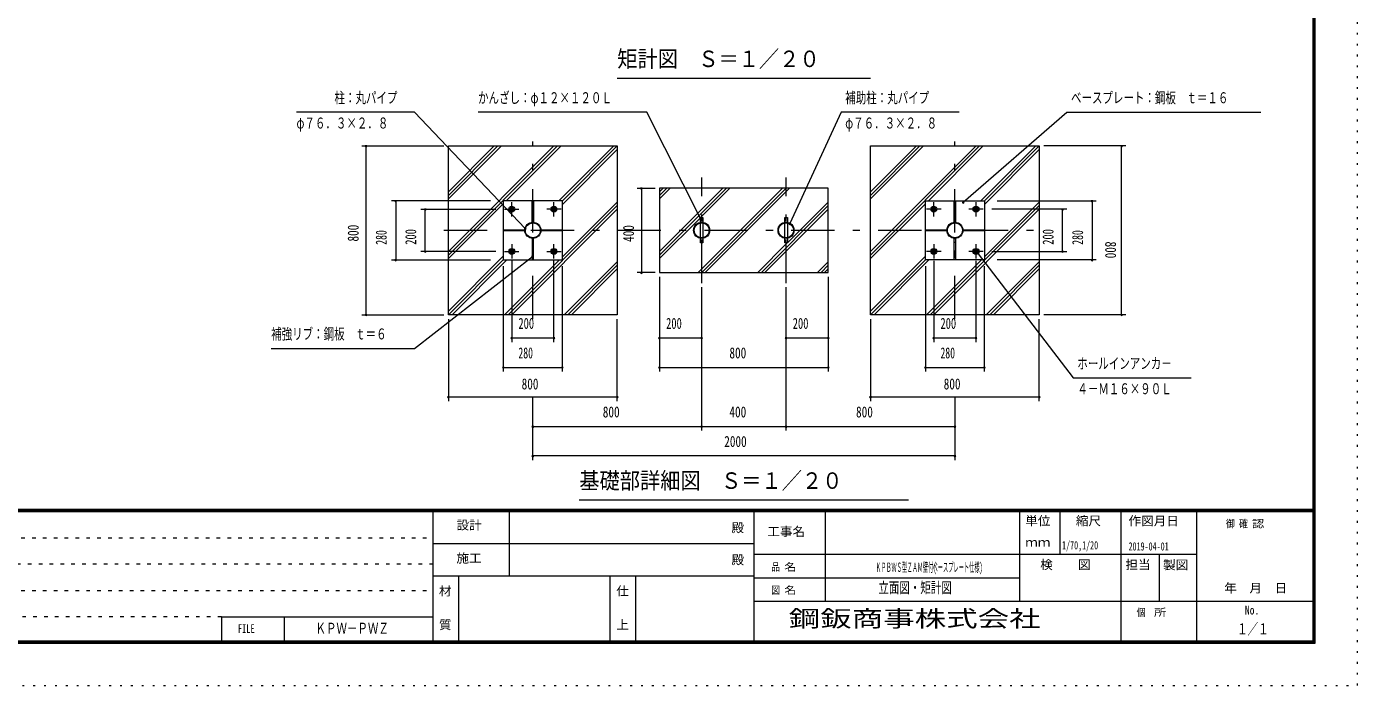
# Model space of a CAD drawing. Units: millimetres, scale not verified, with parts at other scales. Extents: x -37128 to 37128, y -14700 to 14700.
# Drawn here: x 15057 to 37128, y -14700 to -3766 of the extents above; entities that cross this region are included whole.
import ezdxf
from ezdxf.enums import TextEntityAlignment as Align

# ---------------------------------------------------------------- set-up
doc = ezdxf.new("R2010")
doc.units = ezdxf.units.MM
doc.header["$LTSCALE"] = 60
for name, pattern in [('USER1', [3, 1, -2]), ('USER3', [24, 12, -5, 2, -5]), ('USER4', [3, 0.5, -2.5])]:
    doc.linetypes.add(name, pattern=pattern)
doc.layers.add('0-1_0-F', color=7, linetype='Continuous')
for name, color, linetype, lineweight in [('0-6_2-0BOLD', 7, 'Continuous', 18), ('0-8_2-2CENTER', 3, 'USER3', 18), ('0-9_2-4THIN', 4, 'Continuous', 18), ('0-A_2-5DIM', 3, 'Continuous', 18), ('0-B_2-6HATCH', 2, 'Continuous', 18), ('0-C_F-F', 5, 'Continuous', 18), ('0-D_F-E_J_ADD', 3, 'USER4', 18)]:
    doc.layers.add(name, color=color, linetype=linetype, lineweight=lineweight)
doc.styles.add('ＭＳ ゴシック', font='')
doc.styles.get('ＭＳ ゴシック').set_extended_font_data('MS Gothic')

msp = doc.modelspace()

# ---------------------------------------------------------------- linework, layer by layer
at = {"layer": '0-6_2-0BOLD'}
for p, q in [((23463.45, -6943.57), (23442.45, -6943.57)), ((26231.95, -7015.23), (26231.95, -6937.1)), ((26231.95, -7269.03), (26231.95, -7025.17)), ((26273.95, -7025.17), (26273.95, -7269.03)), ((27631.95, -7269.03), (27631.95, -7025.17)), ((27673.95, -7025.17), (27673.95, -7269.03)), ((30442.45, -6943.57), (30463.45, -6943.57)), ((23249.43, -7136.6), (23249.43, -7157.6)), ((23656.48, -7157.6), (23656.48, -7136.6)), ((30249.43, -7157.6), (30249.43, -7136.6)), ((30656.48, -7136.6), (30656.48, -7157.6)), ((23442.45, -7350.62), (23463.45, -7350.62)), ((30463.45, -7350.62), (30442.45, -7350.62))]:
    msp.add_line(p, q, dxfattribs=at)
for points in [[(22052.95, -8547.1), (22052.95, -5747.09), (24852.95, -5747.09), (24852.95, -8547.1)], [(29052.95, -8547.1), (29052.95, -5747.09), (31852.95, -5747.09), (31852.95, -8547.1)], [(28352.95, -6447.09), (25552.95, -6447.09), (25552.95, -7847.1), (28352.95, -7847.1)], [(22962.95, -7637.1), (23942.95, -7637.1), (23942.95, -6657.1), (22962.95, -6657.1)], [(23137.31, -6797.1), (23120.13, -6826.85), (23085.77, -6826.85), (23068.6, -6797.1), (23085.77, -6767.35), (23120.13, -6767.35)], [(23463.45, -7013.57), (23442.45, -7013.57), (23442.45, -6663.57), (23463.45, -6663.57)], [(23768.6, -6797.1), (23785.77, -6826.85), (23820.13, -6826.85), (23837.3, -6797.1), (23820.13, -6767.35), (23785.77, -6767.35)], [(30942.95, -7637.1), (29962.95, -7637.1), (29962.95, -6657.1), (30942.95, -6657.1)], [(30120.13, -6767.35), (30137.31, -6797.1), (30120.13, -6826.85), (30085.77, -6826.85), (30068.6, -6797.1), (30085.77, -6767.35)], [(30442.45, -7013.57), (30442.45, -6663.57), (30463.45, -6663.57), (30463.45, -7013.57)], [(30768.6, -6797.1), (30785.77, -6826.85), (30820.13, -6826.85), (30837.3, -6797.1), (30820.13, -6767.35), (30785.77, -6767.35)], [(22969.43, -7136.6), (23319.43, -7136.6), (23319.43, -7157.6), (22969.43, -7157.6)], [(23442.45, -7630.62), (23463.45, -7630.62), (23463.45, -7280.62), (23442.45, -7280.62)], [(23586.48, -7157.6), (23586.48, -7136.6), (23936.48, -7136.6), (23936.48, -7157.6)], [(29969.43, -7157.6), (29969.43, -7136.6), (30319.43, -7136.6), (30319.43, -7157.6)], [(30463.45, -7280.62), (30463.45, -7630.62), (30442.45, -7630.62), (30442.45, -7280.62)], [(30586.48, -7136.6), (30936.48, -7136.6), (30936.48, -7157.6), (30586.48, -7157.6)], [(23137.31, -7497.1), (23120.13, -7467.35), (23085.77, -7467.35), (23068.6, -7497.1), (23085.77, -7526.85), (23120.13, -7526.85)], [(23785.77, -7467.35), (23768.6, -7497.1), (23785.77, -7526.85), (23820.13, -7526.85), (23837.3, -7497.1), (23820.13, -7467.35)], [(30068.6, -7497.1), (30085.77, -7526.85), (30120.13, -7526.85), (30137.31, -7497.1), (30120.13, -7467.35), (30085.77, -7467.35)], [(30785.77, -7467.35), (30768.6, -7497.1), (30785.77, -7526.85), (30820.13, -7526.85), (30837.3, -7497.1), (30820.13, -7467.35)]]:
    msp.add_lwpolyline(points, close=True, dxfattribs=at)
for points in [[(26231.95, -6937.1), (26273.95, -6937.1), (26273.95, -7015.23)], [(27631.95, -7015.23), (27631.95, -6937.1), (27673.95, -6937.1), (27673.95, -7015.23)], [(26273.95, -7278.96), (26273.95, -7357.1), (26231.95, -7357.1), (26231.95, -7278.96)], [(27673.95, -7278.96), (27673.95, -7357.1), (27631.95, -7357.1), (27631.95, -7278.96)]]:
    msp.add_lwpolyline(points, dxfattribs=at)
for centre, radius in [((23102.96, -6797.1), 49), ((23102.96, -6797.1), 37.62), ((23102.96, -6797.1), 28.88), ((23102.96, -6797.1), 21), ((23802.95, -6797.1), 49), ((23802.95, -6797.1), 37.62), ((23802.95, -6797.1), 28.88), ((23802.95, -6797.1), 21), ((30102.96, -6797.1), 49), ((30102.96, -6797.1), 37.62), ((30102.96, -6797.1), 28.88), ((30102.96, -6797.1), 21), ((30802.95, -6797.1), 49), ((30802.95, -6797.1), 37.62), ((30802.95, -6797.1), 28.88), ((30802.95, -6797.1), 21), ((23452.95, -7147.1), 133.53), ((23452.95, -7147.1), 123.72), ((26252.95, -7147.1), 133.53), ((26252.95, -7147.1), 123.72), ((27652.95, -7147.1), 133.53), ((27652.95, -7147.1), 123.72), ((30452.95, -7147.1), 133.53), ((30452.95, -7147.1), 123.72), ((23102.96, -7497.1), 49), ((23102.96, -7497.1), 37.62), ((23102.96, -7497.1), 28.88), ((23102.96, -7497.1), 21), ((23802.95, -7497.1), 49), ((23802.95, -7497.1), 37.62), ((23802.95, -7497.1), 28.88), ((23802.95, -7497.1), 21), ((30102.96, -7497.1), 49), ((30102.96, -7497.1), 37.62), ((30102.96, -7497.1), 28.88), ((30102.96, -7497.1), 21), ((30802.95, -7497.1), 49), ((30802.95, -7497.1), 37.62), ((30802.95, -7497.1), 28.88), ((30802.95, -7497.1), 21)]:
    msp.add_circle(centre, radius, dxfattribs=at)
at = {"layer": '0-8_2-2CENTER'}
for p, q in [((23452.95, -8622.1), (23452.95, -5672.09)), ((30452.95, -8622.1), (30452.95, -5672.09)), ((26252.95, -8022.1), (26252.95, -6272.1)), ((27652.95, -8022.1), (27652.95, -6272.1)), ((22983.45, -6797.1), (23222.46, -6797.1)), ((23102.96, -6916.6), (23102.96, -6677.59)), ((23922.46, -6797.1), (23683.45, -6797.1)), ((23802.95, -6916.6), (23802.95, -6677.59)), ((30222.46, -6797.1), (29983.45, -6797.1)), ((30102.96, -6916.6), (30102.96, -6677.59)), ((30922.46, -6797.1), (30683.45, -6797.1)), ((30802.95, -6916.6), (30802.95, -6677.59)), ((21977.95, -7147.1), (31927.95, -7147.1)), ((22983.45, -7497.1), (23222.46, -7497.1)), ((23102.96, -7377.59), (23102.96, -7616.6)), ((23683.45, -7497.1), (23922.46, -7497.1)), ((23802.95, -7616.6), (23802.95, -7377.59)), ((30222.46, -7497.1), (29983.45, -7497.1)), ((30102.96, -7377.59), (30102.96, -7616.6)), ((30922.46, -7497.1), (30683.45, -7497.1)), ((30802.95, -7616.6), (30802.95, -7377.59))]:
    msp.add_line(p, q, dxfattribs=at)
at = {"layer": '0-9_2-4THIN'}
for centre in [(23102.96, -6797.1), (23802.95, -6797.1), (30102.96, -6797.1), (30802.95, -6797.1), (23102.96, -7497.1), (23802.95, -7497.1), (30102.96, -7497.1), (30802.95, -7497.1)]:
    msp.add_circle(centre, 15.75, dxfattribs=at)
at = {"layer": '0-A_2-5DIM'}
for p, q in [((29052.95, -4627.1), (24852.95, -4627.1)), ((30591.24, -6680.08), (32307.95, -5187.1)), ((32307.95, -5187.09), (35527.96, -5187.09)), ((20617.95, -5747.09), (21977.95, -5747.09)), ((20701.96, -5747.09), (20673.96, -5747.09)), ((20687.96, -8547.1), (20687.96, -5747.09)), ((33287.95, -5747.09), (31927.95, -5747.09)), ((33203.95, -5747.09), (33231.95, -5747.09)), ((33217.95, -8547.1), (33217.95, -5747.09)), ((25184.65, -6447.09), (25482.95, -6447.09)), ((25268.65, -6447.09), (25240.65, -6447.09)), ((25254.65, -6447.09), (25254.65, -7847.1)), ((22752.95, -6657.1), (21107.95, -6657.1)), ((21191.95, -6657.1), (21163.95, -6657.1)), ((21177.95, -6657.1), (21177.95, -7637.1)), ((21597.95, -6797.09), (22840.45, -6797.09)), ((21681.95, -6797.1), (21653.95, -6797.1)), ((21667.95, -7497.1), (21667.95, -6797.09)), ((30605.24, -6680.08), (30577.24, -6680.08)), ((32307.95, -6797.09), (31065.45, -6797.09)), ((31152.95, -6657.1), (32797.95, -6657.1)), ((32251.95, -6797.1), (32223.95, -6797.1)), ((32237.95, -7497.1), (32237.95, -6797.09)), ((32741.95, -6657.1), (32713.95, -6657.1)), ((32727.95, -6657.1), (32727.95, -7637.1)), ((26256.91, -6971.18), (26228.91, -6971.18)), ((27728.85, -7034.64), (27700.85, -7034.64)), ((23341.59, -7118.79), (23313.59, -7118.79)), ((22840.45, -7497.1), (21597.95, -7497.1)), ((21681.95, -7497.1), (21653.95, -7497.1)), ((31065.45, -7497.1), (32307.95, -7497.1)), ((32251.95, -7497.1), (32223.95, -7497.1)), ((21107.95, -7637.1), (22752.95, -7637.1)), ((21191.95, -7637.1), (21163.95, -7637.1)), ((23102.95, -7654.6), (23102.95, -9002.09)), ((23460.82, -7579.07), (23432.82, -7579.07)), ((23802.95, -9002.09), (23802.95, -7654.6)), ((30102.95, -7654.6), (30102.95, -9002.09)), ((30802.95, -9002.09), (30802.95, -7654.6)), ((30836.71, -7515.02), (30808.71, -7515.02)), ((32797.95, -7637.1), (31152.95, -7637.1)), ((32741.95, -7637.1), (32713.95, -7637.1)), ((22962.96, -7742.62), (22962.96, -9492.1)), ((23942.95, -9492.1), (23942.95, -7742.62)), ((25482.95, -7847.1), (25184.65, -7847.1)), ((25268.65, -7847.1), (25240.65, -7847.1)), ((25552.95, -7917.1), (25552.95, -9492.1)), ((28352.95, -7917.1), (28352.95, -9492.1)), ((29962.96, -7742.62), (29962.96, -9492.1)), ((30942.95, -9492.1), (30942.95, -7742.62)), ((26252.95, -10472.1), (26252.95, -8092.1)), ((27652.95, -10472.1), (27652.95, -8092.1)), ((20617.95, -8547.1), (21977.95, -8547.1)), ((20701.96, -8547.1), (20673.96, -8547.1)), ((33287.95, -8547.1), (31927.95, -8547.1)), ((33203.95, -8547.1), (33231.95, -8547.1)), ((22052.95, -8622.1), (22052.95, -9982.1)), ((24852.95, -9982.1), (24852.95, -8622.1)), ((29052.95, -8622.1), (29052.95, -9982.1)), ((31852.95, -9982.1), (31852.95, -8622.1)), ((23116.95, -8932.1), (23088.95, -8932.1)), ((23102.95, -8932.1), (23802.95, -8932.1)), ((23816.95, -8932.1), (23788.95, -8932.1)), ((25566.95, -8932.1), (25538.95, -8932.1)), ((25552.95, -8932.1), (26252.95, -8932.1)), ((26266.95, -8932.1), (26238.95, -8932.1)), ((27666.95, -8932.1), (27638.95, -8932.1)), ((27652.95, -8932.1), (28352.95, -8932.1)), ((28366.95, -8932.1), (28338.95, -8932.1)), ((30116.95, -8932.1), (30088.95, -8932.1)), ((30102.95, -8932.1), (30802.95, -8932.1)), ((30816.95, -8932.1), (30788.95, -8932.1)), ((22976.96, -9422.1), (22948.96, -9422.1)), ((22962.96, -9422.1), (23942.95, -9422.1)), ((23956.95, -9422.1), (23928.95, -9422.1)), ((25566.95, -9422.1), (25538.95, -9422.1)), ((25552.95, -9422.1), (28352.95, -9422.1)), ((28366.95, -9422.1), (28338.95, -9422.1)), ((29976.96, -9422.1), (29948.96, -9422.1)), ((29962.96, -9422.1), (30942.95, -9422.1)), ((30956.95, -9422.1), (30928.95, -9422.1)), ((22066.95, -9912.1), (22038.95, -9912.1)), ((22052.95, -9912.1), (24852.95, -9912.1)), ((23452.95, -10962.1), (23452.95, -9912.1)), ((24866.95, -9912.1), (24838.95, -9912.1)), ((29066.95, -9912.1), (29038.95, -9912.1)), ((29052.95, -9912.1), (31852.95, -9912.1)), ((30452.95, -9912.1), (30452.95, -10962.1)), ((31866.95, -9912.1), (31838.95, -9912.1)), ((23466.95, -10402.1), (23438.95, -10402.1)), ((23452.95, -10402.1), (26252.95, -10402.1)), ((26266.95, -10402.1), (26238.95, -10402.1)), ((26252.95, -10402.1), (27652.95, -10402.1)), ((27666.95, -10402.1), (27638.95, -10402.1)), ((27652.95, -10402.1), (30452.95, -10402.1)), ((30466.95, -10402.1), (30438.95, -10402.1)), ((23466.95, -10892.1), (23438.95, -10892.1)), ((30452.95, -10892.1), (23452.95, -10892.1)), ((30466.95, -10892.1), (30438.95, -10892.1)), ((29682.95, -11627.1), (24222.95, -11627.1))]:
    msp.add_line(p, q, dxfattribs=at)
for points in [[(23327.59, -7118.79), (21492.95, -5187.1), (19532.95, -5187.1)], [(26242.91, -6971.18), (25344.31, -5187.1), (22544.31, -5187.1)], [(30523.95, -5187.1), (28563.96, -5187.1), (27714.85, -7034.64)], [(19112.95, -9107.1), (21492.95, -9107.1), (23446.82, -7579.07)], [(30822.71, -7515.02), (32412.95, -9597.1), (34372.96, -9597.1)]]:
    msp.add_lwpolyline(points, dxfattribs=at)
for centre in [(20687.96, -5747.09), (33217.95, -5747.09), (25254.65, -6447.09), (21177.95, -6657.1), (21667.95, -6797.1), (30591.24, -6680.08), (32237.95, -6797.1), (32727.95, -6657.1), (26242.91, -6971.18), (27714.85, -7034.64), (23327.59, -7118.79), (21667.95, -7497.1), (32237.95, -7497.1), (21177.95, -7637.1), (23446.82, -7579.07), (30822.71, -7515.02), (32727.95, -7637.1), (25254.65, -7847.1), (20687.96, -8547.1), (33217.95, -8547.1), (23102.95, -8932.1), (23802.95, -8932.1), (25552.95, -8932.1), (26252.95, -8932.1), (27652.95, -8932.1), (28352.95, -8932.1), (30102.95, -8932.1), (30802.95, -8932.1), (22962.96, -9422.1), (23942.95, -9422.1), (25552.95, -9422.1), (28352.95, -9422.1), (29962.96, -9422.1), (30942.95, -9422.1), (22052.95, -9912.1), (24852.95, -9912.1), (29052.95, -9912.1), (31852.95, -9912.1), (23452.95, -10402.1), (26252.95, -10402.1), (27652.95, -10402.1), (30452.95, -10402.1), (23452.95, -10892.1), (30452.95, -10892.1)]:
    msp.add_arc(centre, 14, 180, 0, dxfattribs=at)
at = {"layer": '0-B_2-6HATCH'}
for p, q in [((22052.95, -6507.8), (22813.66, -5747.09)), ((22873.05, -5747.09), (22052.95, -6567.21)), ((22052.95, -6626.6), (22932.45, -5747.09)), ((23803.61, -5747.09), (22052.95, -7497.75)), ((22052.95, -7557.14), (23863.01, -5747.09)), ((23922.4, -5747.09), (23012.4, -6657.1)), ((23883.55, -6657.1), (24793.56, -5747.09)), ((24852.95, -5747.1), (23942.95, -6657.1)), ((23942.95, -6716.49), (24852.95, -5806.49)), ((30803.61, -5747.09), (29052.95, -7497.75)), ((29052.95, -7557.15), (30863.01, -5747.09)), ((29052.95, -6507.8), (29813.66, -5747.09)), ((29873.05, -5747.09), (29052.95, -6567.21)), ((29052.95, -6626.6), (29932.45, -5747.09)), ((30922.4, -5747.09), (30012.4, -6657.1)), ((30883.56, -6657.1), (31793.56, -5747.09)), ((31852.95, -5747.1), (30942.95, -6657.1)), ((30942.95, -6716.49), (31852.95, -5806.49)), ((26603.61, -6447.09), (25552.95, -7497.75)), ((25552.95, -7557.15), (26663.01, -6447.09)), ((25552.95, -6507.8), (25613.66, -6447.09)), ((25673.06, -6447.09), (25552.95, -6567.2)), ((25552.95, -6626.59), (25732.45, -6447.09)), ((27593.56, -6447.09), (26193.55, -7847.1)), ((26722.4, -6447.09), (26232.4, -6937.1)), ((26252.95, -7847.1), (27652.96, -6447.09)), ((27712.35, -6447.09), (26312.35, -7847.1)), ((22962.95, -6706.55), (22052.95, -7616.54)), ((24852.95, -6737.05), (23042.91, -8547.1)), ((23102.3, -8547.1), (24852.95, -6796.44)), ((23942.95, -7587.65), (24852.95, -6677.65)), ((28352.95, -6737.05), (27242.9, -7847.1)), ((27302.3, -7847.1), (28352.95, -6796.44)), ((27673.95, -7356.65), (28352.95, -6677.65)), ((29962.95, -6706.55), (29052.95, -7616.54)), ((30042.91, -8547.1), (31852.95, -6737.05)), ((31852.95, -6796.44), (30102.3, -8547.1)), ((31852.95, -6677.65), (30942.95, -7587.65)), ((26231.95, -6937.54), (25552.95, -7616.54)), ((27673.51, -7357.1), (27183.5, -7847.1)), ((22052.95, -8487.69), (22962.95, -7577.7)), ((22962.95, -7637.1), (22052.96, -8547.1)), ((22112.35, -8547.1), (23022.35, -7637.1)), ((23893.51, -7637.1), (22983.51, -8547.1)), ((24852.95, -7667.59), (23973.47, -8547.1)), ((28352.95, -7667.6), (28173.45, -7847.1)), ((29962.95, -7577.7), (29052.95, -8487.69)), ((29052.96, -8547.1), (29962.95, -7637.1)), ((29112.35, -8547.1), (30022.35, -7637.1)), ((30893.51, -7637.1), (29983.51, -8547.1)), ((30973.47, -8547.1), (31852.95, -7667.59)), ((24032.86, -8547.1), (24852.95, -7726.99)), ((24852.95, -7786.37), (24092.27, -8547.1)), ((28232.85, -7847.1), (28352.95, -7727)), ((28352.95, -7786.39), (28292.25, -7847.1)), ((31852.95, -7726.99), (31032.86, -8547.1)), ((31092.27, -8547.1), (31852.95, -7786.38))]:
    msp.add_line(p, q, dxfattribs=at)
at = {"layer": '0-C_F-F'}
for p, q in [((36393.07, -11781), (-3716.93, -11781)), ((-3716.93, -11784.5), (36393.07, -11784.5)), ((36393.07, -11788), (-3716.93, -11788)), ((-3716.93, -11791.5), (36393.07, -11791.5)), ((36393.07, -11795), (-3716.93, -11795)), ((-3716.93, -11798.5), (36393.07, -11798.5)), ((36393.07, -11802), (-3716.93, -11802)), ((-3716.93, -11805.5), (36393.07, -11805.5)), ((36393.07, -11809), (-3716.93, -11809)), ((-3716.93, -11812.5), (36393.07, -11812.5)), ((36393.07, -11816), (-3716.93, -11816)), ((21798.07, -14000), (21798.07, -11816)), ((23058.07, -11816), (23058.07, -12880)), ((27118.07, -11816), (27118.07, -14000)), ((28308.07, -13300), (28308.07, -11816)), ((31528.07, -13300), (31528.07, -11816)), ((32193.07, -11816), (32193.07, -12530)), ((33208.07, -14000), (33208.07, -11816)), ((34468.07, -14000), (34468.07, -11816)), ((27118.07, -12348), (21798.07, -12348)), ((34468.07, -12530), (27118.07, -12530)), ((33838.07, -12530), (33838.07, -13300)), ((21798.07, -12880), (27118.07, -12880)), ((22218.07, -12880), (22218.07, -14000)), ((24738.07, -14000), (24738.07, -12880)), ((25158.07, -12880), (25158.07, -14000)), ((27118.07, -12915), (31528.07, -12915)), ((27118.07, -13300), (36428.07, -13300)), ((18286.87, -13563.2), (21798.07, -13563.2)), ((18286.87, -13563.2), (18286.87, -14000)), ((19336.87, -14000), (19336.87, -13563.2))]:
    msp.add_line(p, q, dxfattribs=at)
at = {"layer": '0-C_F-F', "color": 6, "linetype": 'USER1'}
for p, q in [((-3751.93, -12252.8), (21798.07, -12252.8)), ((21798.07, -12689.6), (-3751.93, -12689.6)), ((-3751.93, -13126.4), (21798.07, -13126.4)), ((18286.87, -13563.2), (-3751.93, -13563.2))]:
    msp.add_line(p, q, dxfattribs=at)
at = {"layer": '0-C_F-F'}
for points in [[(36428.07, -14000), (36428.07, 14140), (-3751.93, 14140), (-3751.93, -14000)], [(36424.56, -13996.5), (-3748.43, -13996.5), (-3748.43, 14136.5), (36424.56, 14136.5)], [(36421.07, -13993), (36421.07, 14133), (-3744.93, 14133), (-3744.93, -13993)], [(36417.57, -13989.5), (36417.57, 14129.5), (-3741.43, 14129.5), (-3741.43, -13989.5)], [(36414.07, -13986), (36414.07, 14126), (-3737.93, 14126), (-3737.93, -13986)], [(36410.57, -13982.5), (36410.57, 14122.5), (-3734.43, 14122.5), (-3734.43, -13982.5)], [(36407.06, -13979), (-3730.93, -13979), (-3730.93, 14119), (36407.06, 14119)], [(36403.57, -13975.5), (-3727.43, -13975.5), (-3727.43, 14115.5), (36403.57, 14115.5)], [(36400.07, -13972), (36400.07, 14112), (-3723.93, 14112), (-3723.93, -13972)], [(36396.57, -13968.5), (-3720.43, -13968.5), (-3720.43, 14108.5), (36396.57, 14108.5)], [(36393.07, -13965), (36393.07, 14105), (-3716.93, 14105), (-3716.93, -13965)]]:
    msp.add_lwpolyline(points, close=True, dxfattribs=at)
at = {"layer": '0-D_F-E_J_ADD', "color": 5}
msp.add_lwpolyline([(37128.07, -14700), (37128.07, 14700), (-4451.93, 14700), (-4451.93, -14700)], close=True, dxfattribs=at)

# ---------------------------------------------------------------- texts
at = {"layer": '0-1_0-F', "style": 'ＭＳ ゴシック'}
for s, height, width, p in [('1/70,1/20', 136.8, 0.65, (32229.73, -12483.38)), ('2019-04-01', 136.8, 0.65, (33333.08, -12502.03)), ('ＫＰＢＷＳ型ＺＡＭ壁付(', 155, 0.4, (29140.27, -12862.5)), ('ベースプレート仕様)', 155, 0.4, (30081.12, -12862.5)), ('立面図・矩計図', 182.3, 0.7, (29183.07, -13222.63)), ('ＫＰＷ－ＰＷＺ', 182.3, 0.7, (19847.3, -13896.73)), ('１／１', 182.3, 0.7, (35133.07, -13908.29))]:
    msp.add_text(s, height=height, dxfattribs=dict(at, width=width)).set_placement(p, align=Align.BOTTOM_LEFT)
at = {"layer": '0-A_2-5DIM', "color": 7, "style": 'ＭＳ ゴシック'}
for s, height, width, p in [('矩計図\u3000Ｓ＝１／２０', 273.5, 0.9, (24852.95, -4519.79)), ('柱：丸パイプ', 182.3, 0.7, (20162.96, -5092.22)), ('かんざし：φ１２×１２０Ｌ', 182.3, 0.7, (22544.31, -5092.23)), ('補助柱：丸パイプ', 182.3, 0.7, (28633.96, -5092.23)), ('ベースプレート：鋼板\u3000ｔ＝１６', 182.3, 0.7, (32377.95, -5092.22)), ('φ７６．３×２．８', 182.3, 0.7, (19532.95, -5512.23)), ('φ７６．３×２．８', 182.3, 0.7, (28633.95, -5512.23)), ('200', 182.3, 0.7, (23213.2, -8837.22)), ('200', 182.3, 0.7, (25663.2, -8837.23)), ('200', 182.3, 0.7, (27763.2, -8837.23)), ('200', 182.3, 0.7, (30213.2, -8837.22)), ('補強リブ：鋼板\u3000ｔ＝６', 182.3, 0.7, (19112.95, -9012.23)), ('280', 182.3, 0.65, (23213.2, -9327.23)), ('800', 182.3, 0.75, (26713.2, -9327.22)), ('280', 182.3, 0.65, (30213.21, -9327.23)), ('ホールインアンカ－', 182.3, 0.7, (32482.95, -9502.23)), ('800', 182.3, 0.75, (23266.95, -9842.09)), ('800', 182.3, 0.75, (30266.95, -9842.09)), ('４－Ｍ１６×９０Ｌ', 182.3, 0.7, (32482.95, -9922.23)), ('800', 182.3, 0.75, (24613.2, -10307.22)), ('400', 182.3, 0.75, (26713.2, -10307.22)), ('800', 182.3, 0.75, (28813.2, -10307.22)), ('2000', 182.3, 0.75, (26627.45, -10797.22)), ('基礎部詳細図\u3000Ｓ＝１／２０', 273.5, 0.9, (24222.95, -11519.79)), ('鋼鈑商事株式会社', 273.5, 1.4, (27696.57, -13808.88))]:
    msp.add_text(s, height=height, dxfattribs=dict(at, width=width)).set_placement(p, align=Align.BOTTOM_LEFT)
for s, rotation, width, p in [('800', 90, 0.75, (20617.96, -7333.1)), ('280', 90, 0.65, (21083.08, -7386.85)), ('200', 90, 0.7, (21573.08, -7386.85)), ('400', 90, 0.75, (25184.65, -7339.77)), ('200', 90, 0.7, (32143.08, -7386.85)), ('280', 90, 0.65, (32633.08, -7386.85)), ('800', 270, 0.75, (32892.5, -7333.1))]:
    msp.add_text(s, height=182.3, rotation=rotation, dxfattribs=dict(at, width=width)).set_placement(p, align=Align.BOTTOM_LEFT)
at = {"layer": '0-C_F-F', "color": 7, "style": 'ＭＳ ゴシック'}
for s, height, width, p in [('単位', 145.9, 1.05, (31619.07, -12086.6)), ('縮尺', 145.9, 1.05, (32459.07, -12086.6)), ('作図月日', 145.9, 1.05, (33332.53, -12088.03)), ('設計', 145.9, 1.05, (22186.57, -12157.36)), ('殿', 145.9, 1.05, (26747.07, -12202.1)), ('工事名', 145.9, 1.05, (27342.07, -12265.1)), ('御 ', 124, 0.85, (34947.93, -12116.2)), ('確 ', 124, 0.85, (35164.06, -12116.2)), ('認', 124, 1.2, (35380.2, -12116.2)), ('ｍｍ', 145.9, 1.05, (31619.07, -12443.6)), ('施工', 145.9, 1.05, (22186.57, -12706.1)), ('殿', 145.9, 1.05, (26747.07, -12734.1)), ('品 ', 124, 0.85, (27406.82, -12834.5)), ('名', 124, 1.2, (27622.96, -12834.5)), ('検\u3000\u3000図', 145.9, 1.05, (31867.57, -12814.6)), ('担当', 145.9, 1.05, (33281.57, -12814.6)), ('製図', 145.9, 1.05, (33905.95, -12818.04)), ('\u3000年\u3000月\u3000日', 145.9, 1.05, (34711.3, -13202.3)), ('材', 145.9, 1.05, (21896.07, -13252.1)), ('仕', 145.9, 1.05, (24836.07, -13252.1)), ('図 ', 124, 0.85, (27406.82, -13219.5)), ('名', 124, 1.2, (27622.96, -13219.5)), ('個  ', 124, 0.85, (33467.07, -13587)), ('所', 124, 1.2, (33755.26, -13587)), ('No.', 145.9, 0.8, (35262.57, -13567.1)), ('質', 145.9, 1.05, (21896.07, -13812.1)), ('上', 145.9, 1.05, (24836.07, -13812.1)), ('FILE', 145.9, 0.7, (18561.62, -13873.7))]:
    msp.add_text(s, height=height, dxfattribs=dict(at, width=width)).set_placement(p, align=Align.BOTTOM_LEFT)

doc.saveas('drawing.dxf')
